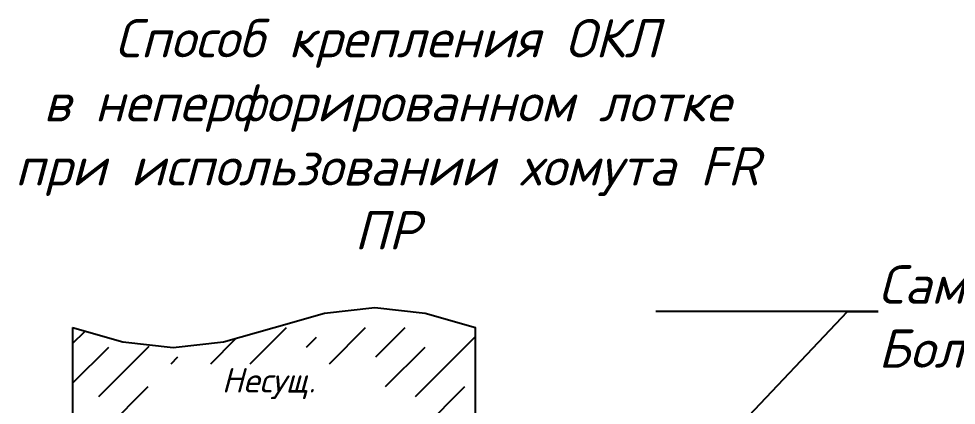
# Model space of a CAD drawing. Extents: x -152830 to 1281226, y -304852 to -2349.
# Drawn here: x 1089082 to 1095180, y -83851 to -81336 of the extents above; entities that cross this region are included whole.
import ezdxf
from ezdxf import colors
from ezdxf.entities.mleader import LeaderData, LeaderLine
from ezdxf.math import Vec2, Vec3

# ---------------------------------------------------------------- set-up
doc = ezdxf.new("R2010")
doc.units = 0
doc.header["$LTSCALE"] = 100
doc.styles.add('OlympDesign', font='isocpeui.ttf', dxfattribs={"height": 250})

# ---------------------------------------------------------------- blocks, each defined once
blk = doc.blocks.new('_Dot')
at = {"color": 0, "linetype": 'ByBlock', "lineweight": -2}
blk.add_line((-0.5, 0), (-1, 0), dxfattribs=at)
at = {"color": 0, "linetype": 'ByBlock', "const_width": 0.5}
blk.add_lwpolyline([(-0.25, 0, 1), (0.25, 0, 1)], format="xyb", close=True, dxfattribs=at)

msp = doc.modelspace()

# ---------------------------------------------------------------- linework, layer by layer
for p, q in [((1091070.294944, -83252.31601), (1091397.8322, -83213.942634)), ((1091397.8322, -83213.942634), (1091725.369457, -83252.31601)), ((1090742.757687, -83344.957537), (1091070.294944, -83252.31601)), ((1091725.369457, -83252.31601), (1092052.906713, -83344.957537)), ((1089432.608661, -83344.957537), (1089432.608661, -88515.570407)), ((1089432.608661, -83344.957537), (1089760.145918, -83437.599063)), ((1090415.220431, -83437.599063), (1090742.757687, -83344.957537)), ((1090588.657537, -83580.462017), (1090824.162017, -83344.957537)), ((1091103.431273, -83580.462017), (1091338.935754, -83344.957537)), ((1091404.656984, -83536.623175), (1091596.322622, -83344.957537)), ((1092052.906713, -88515.570407), (1092052.906713, -83344.957537)), ((1089432.608661, -83449.576551), (1089512.333621, -83369.851591)), ((1090331.270668, -83580.462017), (1090492.889937, -83418.842748)), ((1090954.229964, -83472.276458), (1091018.576682, -83407.929741)), ((1091662.043852, -83794.010043), (1092052.906713, -83403.147182)), ((1089432.608661, -83706.963419), (1089667.295623, -83472.276458)), ((1089602.948906, -83794.010043), (1089930.215721, -83466.743228)), ((1089760.145918, -83437.599063), (1090087.683174, -83475.972439)), ((1090087.683174, -83475.972439), (1090415.220431, -83437.599063)), ((1091469.003701, -83729.663326), (1091726.390569, -83472.276458)), ((1090073.8838, -83580.462017), (1090117.722642, -83536.623175)), ((1089432.608661, -84221.737156), (1089924.682491, -83729.663326)), ((1091275.96355, -84437.477214), (1091983.777438, -83729.663326))]:
    msp.add_line(p, q)
at = {"const_width": 0.0637}
msp.add_lwpolyline([(1091344.12933, -84097.168931), (1090070.131879, -84097.168931), (1090070.131879, -83587.5704), (1091344.12933, -83587.5704)], close=True, dxfattribs=at)

# ---------------------------------------------------------------- texts
at = {"attachment_point": 5, "style": 'OlympDesign'}
for s, insert, char_height, width in [('Способ крепления ОКЛ\\Pв неперфорированном лотке при использовании хомута FR ПР ', (1091478.281311, -82087.666088), 250, 5186.99480697), ('Несущ.\\Pконструкция', (1090707.130604, -83842.369665), 159.25, 1273.99745168)]:
    msp.add_mtext(s, dxfattribs=dict(at, insert=insert, char_height=char_height, width=width))

# ---------------------------------------------------------------- leaders
ml = msp.add_multileader_mtext('Standard')
ml.set_content('Саморез\\PБолт', color=256, style='OlympDesign')
ml.set_leader_properties(color=256, linetype='ByLayer', lineweight=-1)
ml.set_arrow_properties(name='DOT')
ml.build(insert=Vec2(0, 0))
ml.multileader.update_dxf_attribs({"text_left_attachment_type": 6, "text_right_attachment_type": 6, "dogleg_length": 2, "arrow_head_size": 50})
ctx = ml.context
ctx.base_point, ctx.char_height, ctx.arrow_head_size, ctx.landing_gap_size, ctx.plane_origin = Vec3(1094672.227764, -83240.032215), 250, 50, 0, Vec3(1093148.544449, -80864.121507)
ctx.left_attachment, ctx.right_attachment = 6, 6
notes = []
notes.append((ctx, [(0, (1, 1, 0), (1094472.227764, -83240.032215), (1, 0), 200, [(0, [(1092714.543406, -85101.497226)], 0, [])])]))
ctx.mtext.insert, ctx.mtext.width, ctx.mtext.flow_direction = Vec3(1094672.227764, -82940.032215), 2488.58507939, 5
for ctx, leaders in notes:
    for number, flags, end, landing, length, lines in leaders:
        leader = LeaderData()
        leader.index, (leader.has_last_leader_line, leader.has_dogleg_vector, leader.attachment_direction) = number, flags
        leader.last_leader_point, leader.dogleg_vector, leader.dogleg_length = Vec3(end), Vec3(landing), length
        for number, points, colour, breaks in lines:
            line = LeaderLine()
            line.index, line.vertices, line.color, line.breaks = number, Vec3.list(points), colors.encode_raw_color(colour), breaks
            leader.lines.append(line)
        ctx.leaders.append(leader)

doc.saveas('drawing.dxf')
